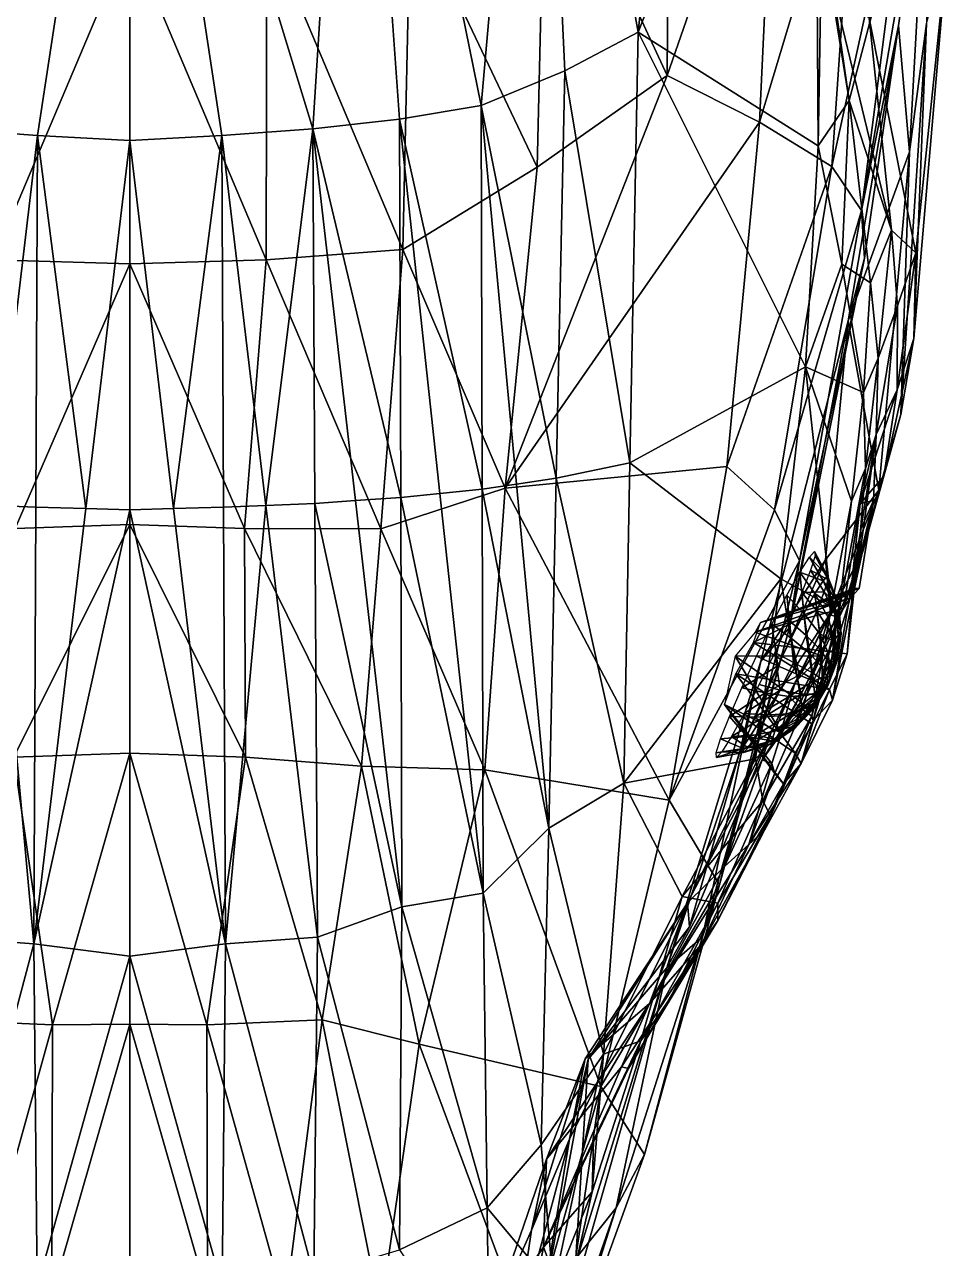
# Model space of a CAD drawing. Extents: x -0.43 to 0.43, y -0.77 to 1.51.
# Drawn here: x -0.0186 to 0.1446, y -0.5869 to -0.3705 of the extents above; entities that cross this region are included whole.
import ezdxf

# ---------------------------------------------------------------- set-up
doc = ezdxf.new("R2010")
doc.units = 0
doc.layers.add('DOLPHIN$LWO', color=1, linetype='CONTINUOUS')

msp = doc.modelspace()

# ---------------------------------------------------------------- linework, layer by layer
at = {"layer": 'DOLPHIN$LWO'}
for points in [[(0.10103, -0.26595, 0.11818), (0.07194, -0.27346, 0.14476), (0.08986, -0.37182, 0.09487)], [(0.10103, -0.26595, 0.11818), (0.08986, -0.37182, 0.09487), (0.12104, -0.29244, 0.07353)], [(0, -0.28296, 0.16564), (-0.0396, -0.27408, 0.16086), (-0.03239, -0.3889, 0.12768)], [(0.0396, -0.27408, 0.16086), (0, -0.28296, 0.16564), (0.03239, -0.3889, 0.12768)], [(0.0396, -0.27408, 0.16086), (0.03239, -0.3889, 0.12768), (0.04771, -0.3872, 0.12291)], [(0.07194, -0.27346, 0.14476), (0.0396, -0.27408, 0.16086), (0.06211, -0.38476, 0.11621)], [(0.04771, -0.3872, 0.12291), (0.06211, -0.38476, 0.11621), (0.0396, -0.27408, 0.16086)], [(0.06211, -0.38476, 0.11621), (0.07692, -0.37868, 0.10654), (0.07194, -0.27346, 0.14476)], [(0.07692, -0.37868, 0.10654), (0.08986, -0.37182, 0.09487), (0.07194, -0.27346, 0.14476)], [(-0.03239, -0.3889, 0.12768), (-0.0163, -0.39011, 0.13053), (0, -0.28296, 0.16564)], [(-0.0163, -0.39011, 0.13053), (0, -0.39099, 0.13249), (0, -0.28296, 0.16564)], [(0.0163, -0.39011, 0.13053), (0.03239, -0.3889, 0.12768), (0, -0.28296, 0.16564)], [(0, -0.39099, 0.13249), (0.0163, -0.39011, 0.13053), (0, -0.28296, 0.16564)], [(0.12172, -0.3919, 0.02226), (0.12104, -0.29244, 0.07353), (0.08986, -0.37182, 0.09487)], [(0.12172, -0.3919, 0.02226), (0.12236, -0.35375, 0.01357), (0.12104, -0.29244, 0.07353)], [(0.07352, -0.33306, -0.20051), (0.09543, -0.31982, -0.19207), (0.09498, -0.37948, -0.18626)], [(0.09543, -0.31982, -0.19207), (0.11433, -0.32381, -0.17706), (0.09498, -0.37948, -0.18626)], [(0.11433, -0.32381, -0.17706), (0.11134, -0.3877, -0.17062), (0.09498, -0.37948, -0.18626)], [(0.11134, -0.3877, -0.17062), (0.11433, -0.32381, -0.17706), (0.12859, -0.33037, -0.15742)], [(0.1433, -0.32266, -0.02166), (0.12236, -0.35375, 0.01357), (0.12717, -0.38387, -0.00225)], [(0.12717, -0.38387, -0.00225), (0.12426, -0.36386, -0.02572), (0.1433, -0.32266, -0.02166)], [(0.12859, -0.33037, -0.15742), (0.13921, -0.32676, -0.12802), (0.12412, -0.39558, -0.15042)], [(0.13921, -0.32676, -0.12802), (0.12936, -0.40333, -0.12944), (0.12412, -0.39558, -0.15042)], [(0.14107, -0.33464, -0.10556), (0.12936, -0.40333, -0.12944), (0.13921, -0.32676, -0.12802)], [(0.11134, -0.3877, -0.17062), (0.12859, -0.33037, -0.15742), (0.12412, -0.39558, -0.15042)], [(0.07205, -0.39566, -0.19172), (0.04962, -0.34851, -0.2036), (0.07352, -0.33306, -0.20051)], [(0.07205, -0.39566, -0.19172), (0.07352, -0.33306, -0.20051), (0.09498, -0.37948, -0.18626)], [(0.12936, -0.40333, -0.12944), (0.14107, -0.33464, -0.10556), (0.13588, -0.37063, -0.10456)], [(0.13785, -0.39299, -0.08639), (0.13588, -0.37063, -0.10456), (0.14107, -0.33464, -0.10556)], [(0.14083, -0.37029, -0.07151), (0.13785, -0.39299, -0.08639), (0.14107, -0.33464, -0.10556)], [(0.02425, -0.35319, -0.20749), (0.04962, -0.34851, -0.2036), (0.04825, -0.41026, -0.19332)], [(0.04962, -0.34851, -0.2036), (0.07205, -0.39566, -0.19172), (0.04825, -0.41026, -0.19332)], [(0, -0.35501, -0.21181), (-0.02412, -0.41206, -0.19748), (-0.02425, -0.35319, -0.20749)], [(0.02412, -0.41206, -0.19748), (0, -0.35501, -0.21181), (0.02425, -0.35319, -0.20749)], [(0.02412, -0.41206, -0.19748), (0.02425, -0.35319, -0.20749), (0.04825, -0.41026, -0.19332)], [(0.12172, -0.3919, 0.02226), (0.12717, -0.38387, -0.00225), (0.12236, -0.35375, 0.01357)], [(-0.02412, -0.41206, -0.19748), (0, -0.35501, -0.21181), (0, -0.4128, -0.20141)], [(0, -0.35501, -0.21181), (0.02412, -0.41206, -0.19748), (0, -0.4128, -0.20141)], [(0.14455, -0.35669, -0.05871), (0.13069, -0.36933, -0.04282), (0.13898, -0.41084, -0.04873)], [(0.14455, -0.35669, -0.05871), (0.13898, -0.41084, -0.04873), (0.13858, -0.42595, -0.05646)], [(0.14083, -0.37029, -0.07151), (0.14455, -0.35669, -0.05871), (0.13858, -0.42595, -0.05646)], [(0.13069, -0.36933, -0.04282), (0.12426, -0.36386, -0.02572), (0.13467, -0.4068, -0.03041)], [(0.13467, -0.4068, -0.03041), (0.12426, -0.36386, -0.02572), (0.12717, -0.38387, -0.00225)], [(0.13467, -0.4068, -0.03041), (0.13898, -0.41084, -0.04873), (0.13069, -0.36933, -0.04282)], [(0.07692, -0.37868, 0.10654), (0.08842, -0.44797, 0.07138), (0.08986, -0.37182, 0.09487)], [(0.08842, -0.44797, 0.07138), (0.11944, -0.43097, 0.03104), (0.08986, -0.37182, 0.09487)], [(0.11944, -0.43097, 0.03104), (0.12172, -0.3919, 0.02226), (0.08986, -0.37182, 0.09487)], [(0.13588, -0.37063, -0.10456), (0.12698, -0.42283, -0.0934), (0.12991, -0.41176, -0.11014)], [(0.12698, -0.42283, -0.0934), (0.13588, -0.37063, -0.10456), (0.13785, -0.39299, -0.08639)], [(0.13588, -0.37063, -0.10456), (0.12991, -0.41176, -0.11014), (0.12936, -0.40333, -0.12944)], [(0.13633, -0.43942, -0.06491), (0.14083, -0.37029, -0.07151), (0.13858, -0.42595, -0.05646)], [(0.13785, -0.39299, -0.08639), (0.14083, -0.37029, -0.07151), (0.13633, -0.43942, -0.06491)], [(0.07539, -0.45067, 0.08436), (0.07692, -0.37868, 0.10654), (0.06211, -0.38476, 0.11621)], [(0.07539, -0.45067, 0.08436), (0.08842, -0.44797, 0.07138), (0.07692, -0.37868, 0.10654)], [(0.11134, -0.3877, -0.17062), (0.06635, -0.45244, -0.17157), (0.09498, -0.37948, -0.18626)], [(0.06635, -0.45244, -0.17157), (0.07205, -0.39566, -0.19172), (0.09498, -0.37948, -0.18626)], [(0.06228, -0.45261, 0.09365), (0.06211, -0.38476, 0.11621), (0.04771, -0.3872, 0.12291)], [(0.06228, -0.45261, 0.09365), (0.06839, -0.45175, 0.08952), (0.06211, -0.38476, 0.11621)], [(0.06211, -0.38476, 0.11621), (0.06839, -0.45175, 0.08952), (0.07539, -0.45067, 0.08436)], [(0.12717, -0.38387, -0.00225), (0.12172, -0.3919, 0.02226), (0.12586, -0.41285, 0.00598)], [(0.12717, -0.38387, -0.00225), (0.12586, -0.41285, 0.00598), (0.13093, -0.41611, -0.01836)], [(0.12717, -0.38387, -0.00225), (0.13093, -0.41611, -0.01836), (0.13467, -0.4068, -0.03041)], [(0.04791, -0.45409, 0.10076), (0.04771, -0.3872, 0.12291), (0.03239, -0.3889, 0.12768)], [(0.04771, -0.3872, 0.12291), (0.05484, -0.45337, 0.09728), (0.06228, -0.45261, 0.09365)], [(0.04791, -0.45409, 0.10076), (0.05484, -0.45337, 0.09728), (0.04771, -0.3872, 0.12291)], [(-0.02408, -0.45551, 0.10756), (-0.0163, -0.39011, 0.13053), (-0.03239, -0.3889, 0.12768)], [(0.0163, -0.39011, 0.13053), (0.02408, -0.45551, 0.10756), (0.03239, -0.3889, 0.12768)], [(0.02408, -0.45551, 0.10756), (0.03275, -0.45517, 0.10593), (0.03239, -0.3889, 0.12768)], [(0.03275, -0.45517, 0.10593), (0.03991, -0.45463, 0.10336), (0.03239, -0.3889, 0.12768)], [(0.03239, -0.3889, 0.12768), (0.03991, -0.45463, 0.10336), (0.04791, -0.45409, 0.10076)], [(0.06635, -0.45244, -0.17157), (0.11134, -0.3877, -0.17062), (0.10557, -0.44861, -0.15656)], [(0.10557, -0.44861, -0.15656), (0.11134, -0.3877, -0.17062), (0.12412, -0.39558, -0.15042)], [(-0.02408, -0.45551, 0.10756), (-0.01659, -0.45579, 0.1089), (-0.0163, -0.39011, 0.13053)], [(-0.01659, -0.45579, 0.1089), (-0.00775, -0.45603, 0.11005), (-0.0163, -0.39011, 0.13053)], [(-0.00775, -0.45603, 0.11005), (0, -0.39099, 0.13249), (-0.0163, -0.39011, 0.13053)], [(0, -0.45628, 0.11127), (0, -0.39099, 0.13249), (-0.00775, -0.45603, 0.11005)], [(0, -0.39099, 0.13249), (0.00775, -0.45603, 0.11005), (0.0163, -0.39011, 0.13053)], [(0, -0.39099, 0.13249), (0, -0.45628, 0.11127), (0.00775, -0.45603, 0.11005)], [(0.00775, -0.45603, 0.11005), (0.01659, -0.45579, 0.1089), (0.0163, -0.39011, 0.13053)], [(0.01659, -0.45579, 0.1089), (0.02408, -0.45551, 0.10756), (0.0163, -0.39011, 0.13053)], [(0.12586, -0.41285, 0.00598), (0.12172, -0.3919, 0.02226), (0.11944, -0.43097, 0.03104)], [(0.12698, -0.42283, -0.0934), (0.13785, -0.39299, -0.08639), (0.13242, -0.4528, -0.07259)], [(0.13785, -0.39299, -0.08639), (0.13633, -0.43942, -0.06491), (0.13242, -0.4528, -0.07259)], [(0.07205, -0.39566, -0.19172), (0.06635, -0.45244, -0.17157), (0.04825, -0.41026, -0.19332)], [(0.114, -0.45624, -0.14213), (0.10557, -0.44861, -0.15656), (0.12412, -0.39558, -0.15042)], [(0.12936, -0.40333, -0.12944), (0.114, -0.45624, -0.14213), (0.12412, -0.39558, -0.15042)], [(0.12936, -0.40333, -0.12944), (0.11838, -0.46529, -0.12387), (0.114, -0.45624, -0.14213)], [(0.11838, -0.46529, -0.12387), (0.12936, -0.40333, -0.12944), (0.12991, -0.41176, -0.11014)], [(0.13227, -0.42948, -0.02277), (0.13467, -0.4068, -0.03041), (0.13093, -0.41611, -0.01836)], [(0.13227, -0.42948, -0.02277), (0.13574, -0.42018, -0.03494), (0.13467, -0.4068, -0.03041)], [(0.13467, -0.4068, -0.03041), (0.13574, -0.42018, -0.03494), (0.13898, -0.41084, -0.04873)], [(0.04441, -0.45964, -0.18153), (0.02412, -0.41206, -0.19748), (0.04825, -0.41026, -0.19332)], [(0.06635, -0.45244, -0.17157), (0.04441, -0.45964, -0.18153), (0.04825, -0.41026, -0.19332)], [(0.13567, -0.43507, -0.04242), (0.13858, -0.42595, -0.05646), (0.13898, -0.41084, -0.04873)], [(0.13574, -0.42018, -0.03494), (0.13567, -0.43507, -0.04242), (0.13898, -0.41084, -0.04873)], [(-0.02027, -0.45956, -0.1865), (-0.02412, -0.41206, -0.19748), (0, -0.4128, -0.20141)], [(0, -0.45886, -0.18981), (-0.02027, -0.45956, -0.1865), (0, -0.4128, -0.20141)], [(0.02412, -0.41206, -0.19748), (0.02027, -0.45956, -0.1865), (0, -0.4128, -0.20141)], [(0.02027, -0.45956, -0.1865), (0, -0.45886, -0.18981), (0, -0.4128, -0.20141)], [(0.02412, -0.41206, -0.19748), (0.04441, -0.45964, -0.18153), (0.02027, -0.45956, -0.1865)], [(0.1166, -0.47708, -0.11363), (0.12991, -0.41176, -0.11014), (0.12698, -0.42283, -0.0934)], [(0.1166, -0.47708, -0.11363), (0.11838, -0.46529, -0.12387), (0.12991, -0.41176, -0.11014)], [(0.12586, -0.41285, 0.00598), (0.11944, -0.43097, 0.03104), (0.12968, -0.43551, -0.01081)], [(0.12968, -0.43551, -0.01081), (0.13093, -0.41611, -0.01836), (0.12586, -0.41285, 0.00598)], [(0.12968, -0.43551, -0.01081), (0.13227, -0.42948, -0.02277), (0.13093, -0.41611, -0.01836)], [(0.13574, -0.42018, -0.03494), (0.13227, -0.42948, -0.02277), (0.13197, -0.44295, -0.02728)], [(0.13567, -0.43507, -0.04242), (0.13574, -0.42018, -0.03494), (0.13197, -0.44295, -0.02728)], [(0.11153, -0.48302, -0.09545), (0.12698, -0.42283, -0.0934), (0.123, -0.4651, -0.08202)], [(0.1166, -0.47708, -0.11363), (0.12698, -0.42283, -0.0934), (0.11153, -0.48302, -0.09545)], [(0.12698, -0.42283, -0.0934), (0.13242, -0.4528, -0.07259), (0.123, -0.4651, -0.08202)], [(0.13567, -0.43507, -0.04242), (0.13327, -0.4503, -0.05193), (0.13858, -0.42595, -0.05646)], [(0.13633, -0.43942, -0.06491), (0.13858, -0.42595, -0.05646), (0.13327, -0.4503, -0.05193)], [(0.12968, -0.43551, -0.01081), (0.13005, -0.44896, -0.01521), (0.13227, -0.42948, -0.02277)], [(0.13227, -0.42948, -0.02277), (0.13005, -0.44896, -0.01521), (0.13197, -0.44295, -0.02728)], [(0.11508, -0.46849, 0.03592), (0.11944, -0.43097, 0.03104), (0.08842, -0.44797, 0.07138)], [(0.12404, -0.47342, 0.00497), (0.11944, -0.43097, 0.03104), (0.11508, -0.46849, 0.03592)], [(0.12404, -0.47342, 0.00497), (0.12757, -0.45474, -0.00312), (0.11944, -0.43097, 0.03104)], [(0.12757, -0.45474, -0.00312), (0.12968, -0.43551, -0.01081), (0.11944, -0.43097, 0.03104)], [(0.13005, -0.44896, -0.01521), (0.12968, -0.43551, -0.01081), (0.12757, -0.45474, -0.00312)], [(0.12913, -0.45514, -0.03818), (0.13567, -0.43507, -0.04242), (0.13197, -0.44295, -0.02728)], [(0.13327, -0.4503, -0.05193), (0.13567, -0.43507, -0.04242), (0.12913, -0.45514, -0.03818)], [(0.12958, -0.46365, -0.05967), (0.13242, -0.4528, -0.07259), (0.13633, -0.43942, -0.06491)], [(0.12958, -0.46365, -0.05967), (0.13633, -0.43942, -0.06491), (0.13327, -0.4503, -0.05193)], [(0.12851, -0.46808, -0.01285), (0.12921, -0.45966, -0.02294), (0.13197, -0.44295, -0.02728)], [(0.13005, -0.44896, -0.01521), (0.12851, -0.46808, -0.01285), (0.13197, -0.44295, -0.02728)], [(0.13148, -0.45462, -0.03045), (0.12913, -0.45514, -0.03818), (0.13197, -0.44295, -0.02728)], [(0.12921, -0.45966, -0.02294), (0.13148, -0.45462, -0.03045), (0.13197, -0.44295, -0.02728)], [(0.06635, -0.45244, -0.17157), (0.10557, -0.44861, -0.15656), (0.09535, -0.50757, -0.14467)], [(0.08735, -0.50459, 0.05392), (0.08842, -0.44797, 0.07138), (0.07539, -0.45067, 0.08436)], [(0.11508, -0.46849, 0.03592), (0.08842, -0.44797, 0.07138), (0.08735, -0.50459, 0.05392)], [(0.114, -0.45624, -0.14213), (0.09535, -0.50757, -0.14467), (0.10557, -0.44861, -0.15656)], [(0.12535, -0.47435, -0.00424), (0.13005, -0.44896, -0.01521), (0.12757, -0.45474, -0.00312)], [(0.13005, -0.44896, -0.01521), (0.12535, -0.47435, -0.00424), (0.12851, -0.46808, -0.01285)], [(0.07408, -0.51253, 0.06531), (0.06839, -0.45175, 0.08952), (0.06228, -0.45261, 0.09365)], [(0.07539, -0.45067, 0.08436), (0.06839, -0.45175, 0.08952), (0.07408, -0.51253, 0.06531)], [(0.07539, -0.45067, 0.08436), (0.07408, -0.51253, 0.06531), (0.08735, -0.50459, 0.05392)], [(0.13327, -0.4503, -0.05193), (0.12913, -0.45514, -0.03818), (0.12618, -0.47363, -0.04658)], [(0.12958, -0.46365, -0.05967), (0.13327, -0.4503, -0.05193), (0.12618, -0.47363, -0.04658)], [(0.04791, -0.45409, 0.10076), (0.03991, -0.45463, 0.10336), (0.04813, -0.52645, 0.07679)], [(0.06275, -0.50225, -0.16306), (0.04441, -0.45964, -0.18153), (0.06635, -0.45244, -0.17157)], [(0.06245, -0.52402, 0.06991), (0.05484, -0.45337, 0.09728), (0.04791, -0.45409, 0.10076)], [(0.04791, -0.45409, 0.10076), (0.04813, -0.52645, 0.07679), (0.06245, -0.52402, 0.06991)], [(0.06228, -0.45261, 0.09365), (0.05484, -0.45337, 0.09728), (0.06245, -0.52402, 0.06991)], [(0.06228, -0.45261, 0.09365), (0.06245, -0.52402, 0.06991), (0.07408, -0.51253, 0.06531)], [(0.06275, -0.50225, -0.16306), (0.06635, -0.45244, -0.17157), (0.09535, -0.50757, -0.14467)], [(0.12387, -0.47456, -0.06505), (0.123, -0.4651, -0.08202), (0.13242, -0.4528, -0.07259)], [(0.12958, -0.46365, -0.05967), (0.12387, -0.47456, -0.06505), (0.13242, -0.4528, -0.07259)], [(-0.02408, -0.45551, 0.10756), (-0.03317, -0.53182, 0.08077), (-0.01693, -0.53302, 0.08348)], [(-0.01659, -0.45579, 0.1089), (-0.02408, -0.45551, 0.10756), (-0.01693, -0.53302, 0.08348)], [(-0.00775, -0.45603, 0.11005), (-0.01659, -0.45579, 0.1089), (-0.01693, -0.53302, 0.08348)], [(-0.00775, -0.45603, 0.11005), (-0.01693, -0.53302, 0.08348), (0, -0.45628, 0.11127)], [(0, -0.53518, 0.08563), (0, -0.45628, 0.11127), (-0.01693, -0.53302, 0.08348)], [(0.01693, -0.53302, 0.08348), (0.00775, -0.45603, 0.11005), (0, -0.45628, 0.11127)], [(0, -0.45628, 0.11127), (0, -0.53518, 0.08563), (0.01693, -0.53302, 0.08348)], [(0.01659, -0.45579, 0.1089), (0.00775, -0.45603, 0.11005), (0.01693, -0.53302, 0.08348)], [(0.02408, -0.45551, 0.10756), (0.01659, -0.45579, 0.1089), (0.01693, -0.53302, 0.08348)], [(0.03317, -0.53182, 0.08077), (0.02408, -0.45551, 0.10756), (0.01693, -0.53302, 0.08348)], [(0.03275, -0.45517, 0.10593), (0.02408, -0.45551, 0.10756), (0.03317, -0.53182, 0.08077)], [(0.04813, -0.52645, 0.07679), (0.03991, -0.45463, 0.10336), (0.03275, -0.45517, 0.10593)], [(0.03275, -0.45517, 0.10593), (0.03317, -0.53182, 0.08077), (0.04813, -0.52645, 0.07679)], [(0.114, -0.45624, -0.14213), (0.11838, -0.46529, -0.12387), (0.09535, -0.50757, -0.14467)], [(0.12404, -0.47342, 0.00497), (0.12535, -0.47435, -0.00424), (0.12757, -0.45474, -0.00312)], [(0.12913, -0.45514, -0.03818), (0.12736, -0.47186, -0.04151), (0.12618, -0.47363, -0.04658)], [(0.12736, -0.47186, -0.04151), (0.13148, -0.45462, -0.03045), (0.12895, -0.47018, -0.03669)], [(0.12736, -0.47186, -0.04151), (0.12913, -0.45514, -0.03818), (0.13148, -0.45462, -0.03045)], [(0.12774, -0.47084, -0.02743), (0.13148, -0.45462, -0.03045), (0.12921, -0.45966, -0.02294)], [(0.12811, -0.47015, -0.03214), (0.13148, -0.45462, -0.03045), (0.12774, -0.47084, -0.02743)], [(0.13148, -0.45462, -0.03045), (0.12811, -0.47015, -0.03214), (0.12895, -0.47018, -0.03669)], [(-0.02049, -0.50001, -0.18105), (0, -0.45886, -0.18981), (0, -0.49926, -0.18507)], [(-0.02027, -0.45956, -0.1865), (0, -0.45886, -0.18981), (-0.02049, -0.50001, -0.18105)], [(0, -0.45886, -0.18981), (0.02049, -0.50001, -0.18105), (0, -0.49926, -0.18507)], [(0, -0.45886, -0.18981), (0.02027, -0.45956, -0.1865), (0.02049, -0.50001, -0.18105)], [(0.02027, -0.45956, -0.1865), (0.04441, -0.45964, -0.18153), (0.04098, -0.50159, -0.17594)], [(0.02049, -0.50001, -0.18105), (0.02027, -0.45956, -0.1865), (0.04098, -0.50159, -0.17594)], [(0.04441, -0.45964, -0.18153), (0.06275, -0.50225, -0.16306), (0.04098, -0.50159, -0.17594)], [(0.12921, -0.45966, -0.02294), (0.12422, -0.48989, -0.0099), (0.12681, -0.48175, -0.01953)], [(0.12921, -0.45966, -0.02294), (0.12851, -0.46808, -0.01285), (0.12422, -0.48989, -0.0099)], [(0.12774, -0.47084, -0.02743), (0.12921, -0.45966, -0.02294), (0.12681, -0.48175, -0.01953)], [(0.10785, -0.49906, -0.08076), (0.11153, -0.48302, -0.09545), (0.123, -0.4651, -0.08202)], [(0.12387, -0.47456, -0.06505), (0.10785, -0.49906, -0.08076), (0.123, -0.4651, -0.08202)], [(0.11765, -0.48673, -0.05433), (0.12958, -0.46365, -0.05967), (0.12618, -0.47363, -0.04658)], [(0.11765, -0.48673, -0.05433), (0.12387, -0.47456, -0.06505), (0.12958, -0.46365, -0.05967)], [(0.12013, -0.46461, -0.03951), (0.12257, -0.46879, -0.0387), (0.11844, -0.46729, -0.04496)], [(0.12105, -0.46363, -0.03335), (0.12337, -0.46794, -0.03341), (0.12013, -0.46461, -0.03951)], [(0.12337, -0.46794, -0.03341), (0.12257, -0.46879, -0.0387), (0.12013, -0.46461, -0.03951)], [(0.12344, -0.46862, -0.02803), (0.12114, -0.46442, -0.02707), (0.12036, -0.46692, -0.0213)], [(0.12337, -0.46794, -0.03341), (0.12105, -0.46363, -0.03335), (0.12114, -0.46442, -0.02707)], [(0.12114, -0.46442, -0.02707), (0.12344, -0.46862, -0.02803), (0.12337, -0.46794, -0.03341)], [(0.11838, -0.46529, -0.12387), (0.10427, -0.52255, -0.12494), (0.09535, -0.50757, -0.14467)], [(0.1166, -0.47708, -0.11363), (0.10427, -0.52255, -0.12494), (0.11838, -0.46529, -0.12387)], [(0.11917, -0.47459, -0.04698), (0.11617, -0.47138, -0.04916), (0.11844, -0.46729, -0.04496)], [(0.12257, -0.46879, -0.0387), (0.12112, -0.47108, -0.04338), (0.11844, -0.46729, -0.04496)], [(0.11844, -0.46729, -0.04496), (0.12112, -0.47108, -0.04338), (0.11917, -0.47459, -0.04698)], [(0.12277, -0.47076, -0.02307), (0.12036, -0.46692, -0.0213), (0.11881, -0.47087, -0.01659)], [(0.12036, -0.46692, -0.0213), (0.12277, -0.47076, -0.02307), (0.12344, -0.46862, -0.02803)], [(0.08735, -0.50459, 0.05392), (0.11061, -0.50029, 0.03265), (0.11508, -0.46849, 0.03592)], [(0.11508, -0.46849, 0.03592), (0.11061, -0.50029, 0.03265), (0.11893, -0.49159, 0.01326)], [(0.12404, -0.47342, 0.00497), (0.11508, -0.46849, 0.03592), (0.11893, -0.49159, 0.01326)], [(0.12422, -0.48989, -0.0099), (0.12851, -0.46808, -0.01285), (0.1208, -0.4935, -0.00482)], [(0.12851, -0.46808, -0.01285), (0.12535, -0.47435, -0.00424), (0.1208, -0.4935, -0.00482)], [(0.12257, -0.46879, -0.0387), (0.12468, -0.47358, -0.03762), (0.12112, -0.47108, -0.04338)], [(0.12337, -0.46794, -0.03341), (0.12531, -0.47291, -0.03344), (0.12257, -0.46879, -0.0387)], [(0.12531, -0.47291, -0.03344), (0.12468, -0.47358, -0.03762), (0.12257, -0.46879, -0.0387)], [(0.12537, -0.47345, -0.02918), (0.12344, -0.46862, -0.02803), (0.12277, -0.47076, -0.02307)], [(0.12531, -0.47291, -0.03344), (0.12337, -0.46794, -0.03341), (0.12344, -0.46862, -0.02803)], [(0.12344, -0.46862, -0.02803), (0.12537, -0.47345, -0.02918), (0.12531, -0.47291, -0.03344)], [(0.11027, -0.4797, -0.02645), (0.12774, -0.47084, -0.02743), (0.12681, -0.48175, -0.01953)], [(0.11149, -0.47618, -0.0296), (0.12774, -0.47084, -0.02743), (0.11027, -0.4797, -0.02645)], [(0.11149, -0.47618, -0.0296), (0.12811, -0.47015, -0.03214), (0.12774, -0.47084, -0.02743)], [(0.12811, -0.47015, -0.03214), (0.11149, -0.47618, -0.0296), (0.12895, -0.47018, -0.03669)], [(0.11149, -0.47618, -0.0296), (0.12736, -0.47186, -0.04151), (0.12895, -0.47018, -0.03669)], [(0.11691, -0.47898, -0.04916), (0.11353, -0.4765, -0.0517), (0.11617, -0.47138, -0.04916)], [(0.11617, -0.47138, -0.04916), (0.11917, -0.47459, -0.04698), (0.11691, -0.47898, -0.04916)], [(0.11663, -0.4759, -0.01341), (0.11957, -0.47847, -0.01631), (0.11881, -0.47087, -0.01659)], [(0.11881, -0.47087, -0.01659), (0.12144, -0.47415, -0.01904), (0.12277, -0.47076, -0.02307)], [(0.11957, -0.47847, -0.01631), (0.12144, -0.47415, -0.01904), (0.11881, -0.47087, -0.01659)], [(0.122, -0.47818, -0.04417), (0.11917, -0.47459, -0.04698), (0.12112, -0.47108, -0.04338)], [(0.12468, -0.47358, -0.03762), (0.12354, -0.4754, -0.04132), (0.12112, -0.47108, -0.04338)], [(0.12112, -0.47108, -0.04338), (0.12354, -0.4754, -0.04132), (0.122, -0.47818, -0.04417)], [(0.12144, -0.47415, -0.01904), (0.12484, -0.47515, -0.02526), (0.12277, -0.47076, -0.02307)], [(0.12277, -0.47076, -0.02307), (0.12484, -0.47515, -0.02526), (0.12537, -0.47345, -0.02918)], [(0.12736, -0.47186, -0.04151), (0.11055, -0.47789, -0.03631), (0.12618, -0.47363, -0.04658)], [(0.11055, -0.47789, -0.03631), (0.12736, -0.47186, -0.04151), (0.11149, -0.47618, -0.0296)], [(0.11055, -0.47789, -0.03631), (0.12226, -0.48207, -0.04735), (0.12618, -0.47363, -0.04658)], [(0.12226, -0.48207, -0.04735), (0.11765, -0.48673, -0.05433), (0.12618, -0.47363, -0.04658)], [(0.12056, -0.49274, 0.00424), (0.12404, -0.47342, 0.00497), (0.11893, -0.49159, 0.01326)], [(0.12056, -0.49274, 0.00424), (0.12535, -0.47435, -0.00424), (0.12404, -0.47342, 0.00497)], [(0.12447, -0.47951, -0.0388), (0.12354, -0.4754, -0.04132), (0.12468, -0.47358, -0.03762)], [(0.12468, -0.47358, -0.03762), (0.12526, -0.47825, -0.03624), (0.12447, -0.47951, -0.0388)], [(0.12531, -0.47291, -0.03344), (0.12569, -0.47779, -0.03334), (0.12468, -0.47358, -0.03762)], [(0.12569, -0.47779, -0.03334), (0.12526, -0.47825, -0.03624), (0.12468, -0.47358, -0.03762)], [(0.12573, -0.47816, -0.03039), (0.12537, -0.47345, -0.02918), (0.12484, -0.47515, -0.02526)], [(0.12569, -0.47779, -0.03334), (0.12531, -0.47291, -0.03344), (0.12537, -0.47345, -0.02918)], [(0.12537, -0.47345, -0.02918), (0.12573, -0.47816, -0.03039), (0.12569, -0.47779, -0.03334)], [(0.10785, -0.49906, -0.08076), (0.12387, -0.47456, -0.06505), (0.11342, -0.49538, -0.05565)], [(0.12387, -0.47456, -0.06505), (0.11765, -0.48673, -0.05433), (0.11342, -0.49538, -0.05565)], [(0.11403, -0.4815, -0.01208), (0.11734, -0.48328, -0.01516), (0.11663, -0.4759, -0.01341)], [(0.11734, -0.48328, -0.01516), (0.11957, -0.47847, -0.01631), (0.11663, -0.4759, -0.01341)], [(0.1202, -0.48165, -0.0459), (0.11691, -0.47898, -0.04916), (0.11917, -0.47459, -0.04698)], [(0.11917, -0.47459, -0.04698), (0.122, -0.47818, -0.04417), (0.1202, -0.48165, -0.0459)], [(0.11957, -0.47847, -0.01631), (0.12231, -0.48124, -0.01991), (0.12144, -0.47415, -0.01904)], [(0.12535, -0.47435, -0.00424), (0.12056, -0.49274, 0.00424), (0.1208, -0.4935, -0.00482)], [(0.12144, -0.47415, -0.01904), (0.12379, -0.47783, -0.02207), (0.12484, -0.47515, -0.02526)], [(0.12231, -0.48124, -0.01991), (0.12379, -0.47783, -0.02207), (0.12144, -0.47415, -0.01904)], [(0.12354, -0.4754, -0.04132), (0.12447, -0.47951, -0.0388), (0.122, -0.47818, -0.04417)], [(0.12379, -0.47783, -0.02207), (0.12464, -0.48119, -0.02547), (0.12484, -0.47515, -0.02526)], [(0.12464, -0.48119, -0.02547), (0.12537, -0.47933, -0.02768), (0.12484, -0.47515, -0.02526)], [(0.12484, -0.47515, -0.02526), (0.12537, -0.47933, -0.02768), (0.12573, -0.47816, -0.03039)], [(0.1166, -0.47708, -0.11363), (0.11153, -0.48302, -0.09545), (0.10125, -0.53173, -0.1117)], [(0.10427, -0.52255, -0.12494), (0.1166, -0.47708, -0.11363), (0.10125, -0.53173, -0.1117)], [(0.10701, -0.48215, -0.03501), (0.12226, -0.48207, -0.04735), (0.11055, -0.47789, -0.03631)], [(0.11454, -0.48382, -0.04971), (0.11077, -0.48214, -0.05234), (0.11353, -0.4765, -0.0517)], [(0.11353, -0.4765, -0.0517), (0.11691, -0.47898, -0.04916), (0.11454, -0.48382, -0.04971)], [(0.12216, -0.48384, -0.04196), (0.1202, -0.48165, -0.0459), (0.122, -0.47818, -0.04417)], [(0.122, -0.47818, -0.04417), (0.1234, -0.48143, -0.04077), (0.12216, -0.48384, -0.04196)], [(0.12447, -0.47951, -0.0388), (0.1234, -0.48143, -0.04077), (0.122, -0.47818, -0.04417)], [(0.12464, -0.48119, -0.02547), (0.12379, -0.47783, -0.02207), (0.12231, -0.48124, -0.01991)], [(0.12526, -0.47825, -0.03624), (0.12484, -0.48286, -0.03465), (0.12447, -0.47951, -0.0388)], [(0.12484, -0.48286, -0.03465), (0.12526, -0.47825, -0.03624), (0.12569, -0.47779, -0.03334)], [(0.12569, -0.47779, -0.03334), (0.12506, -0.48263, -0.03317), (0.12484, -0.48286, -0.03465)], [(0.12489, -0.48342, -0.03028), (0.12508, -0.48282, -0.03166), (0.12573, -0.47816, -0.03039)], [(0.12537, -0.47933, -0.02768), (0.12489, -0.48342, -0.03028), (0.12573, -0.47816, -0.03039)], [(0.12508, -0.48282, -0.03166), (0.12506, -0.48263, -0.03317), (0.12569, -0.47779, -0.03334)], [(0.12573, -0.47816, -0.03039), (0.12508, -0.48282, -0.03166), (0.12569, -0.47779, -0.03334)], [(0.12367, -0.48804, -0.01972), (0.10712, -0.48529, -0.02541), (0.11027, -0.4797, -0.02645)], [(0.12367, -0.48804, -0.01972), (0.11027, -0.4797, -0.02645), (0.12681, -0.48175, -0.01953)], [(0.11833, -0.48548, -0.04633), (0.11454, -0.48382, -0.04971), (0.11691, -0.47898, -0.04916)], [(0.11691, -0.47898, -0.04916), (0.1202, -0.48165, -0.0459), (0.11833, -0.48548, -0.04633)], [(0.11734, -0.48328, -0.01516), (0.12055, -0.48505, -0.019), (0.11957, -0.47847, -0.01631)], [(0.12055, -0.48505, -0.019), (0.12231, -0.48124, -0.01991), (0.11957, -0.47847, -0.01631)], [(0.12389, -0.48449, -0.03697), (0.1234, -0.48143, -0.04077), (0.12447, -0.47951, -0.0388)], [(0.12447, -0.47951, -0.0388), (0.12443, -0.48351, -0.03596), (0.12389, -0.48449, -0.03697)], [(0.12484, -0.48286, -0.03465), (0.12443, -0.48351, -0.03596), (0.12447, -0.47951, -0.0388)], [(0.12489, -0.48342, -0.03028), (0.12537, -0.47933, -0.02768), (0.12464, -0.48119, -0.02547)], [(0.10516, -0.49068, -0.0282), (0.1152, -0.49573, -0.04375), (0.10701, -0.48215, -0.03501)], [(0.12226, -0.48207, -0.04735), (0.10701, -0.48215, -0.03501), (0.1186, -0.49022, -0.04809)], [(0.10701, -0.48215, -0.03501), (0.1152, -0.49573, -0.04375), (0.1186, -0.49022, -0.04809)], [(0.11077, -0.48214, -0.05234), (0.11454, -0.48382, -0.04971), (0.10818, -0.48775, -0.051)], [(0.11128, -0.48714, -0.01271), (0.11498, -0.48812, -0.01571), (0.11403, -0.4815, -0.01208)], [(0.11498, -0.48812, -0.01571), (0.11734, -0.48328, -0.01516), (0.11403, -0.4815, -0.01208)], [(0.11519, -0.49509, -0.05314), (0.12226, -0.48207, -0.04735), (0.1186, -0.49022, -0.04809)], [(0.12226, -0.48207, -0.04735), (0.11519, -0.49509, -0.05314), (0.11765, -0.48673, -0.05433)], [(0.12086, -0.48648, -0.04226), (0.11833, -0.48548, -0.04633), (0.1202, -0.48165, -0.0459)], [(0.1202, -0.48165, -0.0459), (0.12216, -0.48384, -0.04196), (0.12086, -0.48648, -0.04226)], [(0.12055, -0.48505, -0.019), (0.1224, -0.48618, -0.02335), (0.12231, -0.48124, -0.01991)], [(0.1234, -0.48143, -0.04077), (0.12389, -0.48449, -0.03697), (0.12216, -0.48384, -0.04196)], [(0.12231, -0.48124, -0.01991), (0.12362, -0.48355, -0.02398), (0.12464, -0.48119, -0.02547)], [(0.1224, -0.48618, -0.02335), (0.12362, -0.48355, -0.02398), (0.12231, -0.48124, -0.01991)], [(0.12362, -0.48355, -0.02398), (0.124, -0.48557, -0.02838), (0.12464, -0.48119, -0.02547)], [(0.12422, -0.48989, -0.0099), (0.12367, -0.48804, -0.01972), (0.12681, -0.48175, -0.01953)], [(0.124, -0.48557, -0.02838), (0.12452, -0.48437, -0.02915), (0.12464, -0.48119, -0.02547)], [(0.12464, -0.48119, -0.02547), (0.12452, -0.48437, -0.02915), (0.12489, -0.48342, -0.03028)], [(0.11153, -0.48302, -0.09545), (0.09496, -0.53722, -0.09514), (0.10125, -0.53173, -0.1117)], [(0.10785, -0.49906, -0.08076), (0.09496, -0.53722, -0.09514), (0.11153, -0.48302, -0.09545)], [(0.11454, -0.48382, -0.04971), (0.11232, -0.48864, -0.04857), (0.10818, -0.48775, -0.051)], [(0.11454, -0.48382, -0.04971), (0.11833, -0.48548, -0.04633), (0.11232, -0.48864, -0.04857)], [(0.11498, -0.48812, -0.01571), (0.11868, -0.48888, -0.01943), (0.11734, -0.48328, -0.01516)], [(0.11868, -0.48888, -0.01943), (0.12055, -0.48505, -0.019), (0.11734, -0.48328, -0.01516)], [(0.12216, -0.48384, -0.04196), (0.12325, -0.48572, -0.03758), (0.12086, -0.48648, -0.04226)], [(0.12389, -0.48449, -0.03697), (0.12325, -0.48572, -0.03758), (0.12216, -0.48384, -0.04196)], [(0.124, -0.48557, -0.02838), (0.12362, -0.48355, -0.02398), (0.1224, -0.48618, -0.02335)], [(0.12325, -0.48572, -0.03758), (0.12389, -0.48449, -0.03697), (0.12344, -0.48722, -0.03293)], [(0.12484, -0.48286, -0.03465), (0.12506, -0.48263, -0.03317), (0.12344, -0.48722, -0.03293)], [(0.12506, -0.48263, -0.03317), (0.12508, -0.48282, -0.03166), (0.12344, -0.48722, -0.03293)], [(0.12508, -0.48282, -0.03166), (0.12489, -0.48342, -0.03028), (0.12344, -0.48722, -0.03293)], [(0.12443, -0.48351, -0.03596), (0.12484, -0.48286, -0.03465), (0.12344, -0.48722, -0.03293)], [(0.12489, -0.48342, -0.03028), (0.12452, -0.48437, -0.02915), (0.12344, -0.48722, -0.03293)], [(0.12389, -0.48449, -0.03697), (0.12443, -0.48351, -0.03596), (0.12344, -0.48722, -0.03293)], [(0.12452, -0.48437, -0.02915), (0.124, -0.48557, -0.02838), (0.12344, -0.48722, -0.03293)], [(0.10712, -0.48529, -0.02541), (0.1176, -0.49931, -0.02422), (0.10516, -0.49068, -0.0282)], [(0.1176, -0.49931, -0.02422), (0.10712, -0.48529, -0.02541), (0.12071, -0.49418, -0.02089)], [(0.10712, -0.48529, -0.02541), (0.12367, -0.48804, -0.01972), (0.12071, -0.49418, -0.02089)], [(0.11833, -0.48548, -0.04633), (0.11657, -0.48929, -0.04542), (0.11232, -0.48864, -0.04857)], [(0.11765, -0.48673, -0.05433), (0.11519, -0.49509, -0.05314), (0.11342, -0.49538, -0.05565)], [(0.11833, -0.48548, -0.04633), (0.12086, -0.48648, -0.04226), (0.11657, -0.48929, -0.04542)], [(0.12086, -0.48648, -0.04226), (0.11965, -0.48912, -0.04164), (0.11657, -0.48929, -0.04542)], [(0.11868, -0.48888, -0.01943), (0.1211, -0.48883, -0.02365), (0.12055, -0.48505, -0.019)], [(0.12197, -0.48842, -0.03741), (0.11965, -0.48912, -0.04164), (0.12086, -0.48648, -0.04226)], [(0.1211, -0.48883, -0.02365), (0.1224, -0.48618, -0.02335), (0.12055, -0.48505, -0.019)], [(0.12325, -0.48572, -0.03758), (0.12259, -0.48707, -0.03773), (0.12086, -0.48648, -0.04226)], [(0.12086, -0.48648, -0.04226), (0.12259, -0.48707, -0.03773), (0.12197, -0.48842, -0.03741)], [(0.12337, -0.48692, -0.02806), (0.1224, -0.48618, -0.02335), (0.1211, -0.48883, -0.02365)], [(0.1224, -0.48618, -0.02335), (0.12337, -0.48692, -0.02806), (0.124, -0.48557, -0.02838)], [(0.12259, -0.48707, -0.03773), (0.12325, -0.48572, -0.03758), (0.12344, -0.48722, -0.03293)], [(0.124, -0.48557, -0.02838), (0.12337, -0.48692, -0.02806), (0.12344, -0.48722, -0.03293)], [(0.106, -0.49278, -0.04783), (0.10818, -0.48775, -0.051), (0.11232, -0.48864, -0.04857)], [(0.11232, -0.48864, -0.04857), (0.11045, -0.49295, -0.04584), (0.106, -0.49278, -0.04783)], [(0.11498, -0.48812, -0.01571), (0.11128, -0.48714, -0.01271), (0.10863, -0.49226, -0.01526)], [(0.10863, -0.49226, -0.01526), (0.11271, -0.49251, -0.01789), (0.11498, -0.48812, -0.01571)], [(0.11232, -0.48864, -0.04857), (0.11657, -0.48929, -0.04542), (0.11045, -0.49295, -0.04584)], [(0.11868, -0.48888, -0.01943), (0.11498, -0.48812, -0.01571), (0.11271, -0.49251, -0.01789)], [(0.11271, -0.49251, -0.01789), (0.11688, -0.49235, -0.02116), (0.11868, -0.48888, -0.01943)], [(0.1211, -0.48883, -0.02365), (0.11868, -0.48888, -0.01943), (0.11688, -0.49235, -0.02116)], [(0.11688, -0.49235, -0.02116), (0.11986, -0.49124, -0.02485), (0.1211, -0.48883, -0.02365)], [(0.11862, -0.49148, -0.04015), (0.11965, -0.48912, -0.04164), (0.12197, -0.48842, -0.03741)], [(0.12197, -0.48842, -0.03741), (0.12144, -0.48963, -0.03665), (0.11862, -0.49148, -0.04015)], [(0.12367, -0.48804, -0.01972), (0.11867, -0.50111, -0.0133), (0.12071, -0.49418, -0.02089)], [(0.12367, -0.48804, -0.01972), (0.12422, -0.48989, -0.0099), (0.11867, -0.50111, -0.0133)], [(0.11986, -0.49124, -0.02485), (0.12208, -0.4895, -0.02883), (0.1211, -0.48883, -0.02365)], [(0.1209, -0.49137, -0.03263), (0.12089, -0.49118, -0.03413), (0.12344, -0.48722, -0.03293)], [(0.12089, -0.49118, -0.03413), (0.12107, -0.49058, -0.03552), (0.12344, -0.48722, -0.03293)], [(0.12113, -0.49113, -0.03115), (0.1209, -0.49137, -0.03263), (0.12344, -0.48722, -0.03293)], [(0.12107, -0.49058, -0.03552), (0.12144, -0.48963, -0.03665), (0.12344, -0.48722, -0.03293)], [(0.1211, -0.48883, -0.02365), (0.12271, -0.48827, -0.02822), (0.12337, -0.48692, -0.02806)], [(0.12208, -0.4895, -0.02883), (0.12271, -0.48827, -0.02822), (0.1211, -0.48883, -0.02365)], [(0.12153, -0.49049, -0.02984), (0.12113, -0.49113, -0.03115), (0.12344, -0.48722, -0.03293)], [(0.12144, -0.48963, -0.03665), (0.12197, -0.48842, -0.03741), (0.12344, -0.48722, -0.03293)], [(0.12208, -0.4895, -0.02883), (0.12153, -0.49049, -0.02984), (0.12344, -0.48722, -0.03293)], [(0.12197, -0.48842, -0.03741), (0.12259, -0.48707, -0.03773), (0.12344, -0.48722, -0.03293)], [(0.12271, -0.48827, -0.02822), (0.12208, -0.4895, -0.02883), (0.12344, -0.48722, -0.03293)], [(0.12337, -0.48692, -0.02806), (0.12271, -0.48827, -0.02822), (0.12344, -0.48722, -0.03293)], [(0.1152, -0.49573, -0.04375), (0.10516, -0.49068, -0.0282), (0.1135, -0.5011, -0.03775)], [(0.10516, -0.49068, -0.0282), (0.11403, -0.50286, -0.0325), (0.1135, -0.5011, -0.03775)], [(0.11403, -0.50286, -0.0325), (0.10516, -0.49068, -0.0282), (0.11555, -0.50469, -0.02765)], [(0.10516, -0.49068, -0.0282), (0.1176, -0.49931, -0.02422), (0.11555, -0.50469, -0.02765)], [(0.11657, -0.48929, -0.04542), (0.11509, -0.4927, -0.04327), (0.11045, -0.49295, -0.04584)], [(0.11862, -0.49148, -0.04015), (0.11509, -0.4927, -0.04327), (0.11657, -0.48929, -0.04542)], [(0.1152, -0.49573, -0.04375), (0.11519, -0.49509, -0.05314), (0.1186, -0.49022, -0.04809)], [(0.11657, -0.48929, -0.04542), (0.11965, -0.48912, -0.04164), (0.11862, -0.49148, -0.04015)], [(0.11879, -0.49316, -0.02682), (0.11986, -0.49124, -0.02485), (0.11688, -0.49235, -0.02116)], [(0.12107, -0.49058, -0.03552), (0.12089, -0.49118, -0.03413), (0.11753, -0.49451, -0.03523)], [(0.11789, -0.49334, -0.03794), (0.12107, -0.49058, -0.03552), (0.11753, -0.49451, -0.03523)], [(0.11753, -0.49451, -0.03523), (0.12089, -0.49118, -0.03413), (0.1209, -0.49137, -0.03263)], [(0.12113, -0.49113, -0.03115), (0.118, -0.49442, -0.02938), (0.11757, -0.49488, -0.03228)], [(0.11757, -0.49488, -0.03228), (0.1209, -0.49137, -0.03263), (0.12113, -0.49113, -0.03115)], [(0.12107, -0.49058, -0.03552), (0.11789, -0.49334, -0.03794), (0.11862, -0.49148, -0.04015)], [(0.118, -0.49442, -0.02938), (0.12113, -0.49113, -0.03115), (0.11879, -0.49316, -0.02682)], [(0.11862, -0.49148, -0.04015), (0.12144, -0.48963, -0.03665), (0.12107, -0.49058, -0.03552)], [(0.11867, -0.50111, -0.0133), (0.12422, -0.48989, -0.0099), (0.1208, -0.4935, -0.00482)], [(0.12208, -0.4895, -0.02883), (0.11986, -0.49124, -0.02485), (0.11879, -0.49316, -0.02682)], [(0.11879, -0.49316, -0.02682), (0.12153, -0.49049, -0.02984), (0.12208, -0.4895, -0.02883)], [(0.12113, -0.49113, -0.03115), (0.12153, -0.49049, -0.02984), (0.11879, -0.49316, -0.02682)], [(0.10911, -0.49635, -0.04181), (0.10444, -0.49673, -0.04313), (0.106, -0.49278, -0.04783)], [(0.106, -0.49278, -0.04783), (0.11045, -0.49295, -0.04584), (0.10911, -0.49635, -0.04181)], [(0.11271, -0.49251, -0.01789), (0.10863, -0.49226, -0.01526), (0.10635, -0.49636, -0.01946)], [(0.10635, -0.49636, -0.01946), (0.11075, -0.49603, -0.0215), (0.11271, -0.49251, -0.01789)], [(0.11404, -0.49539, -0.04008), (0.10911, -0.49635, -0.04181), (0.11045, -0.49295, -0.04584)], [(0.11045, -0.49295, -0.04584), (0.11509, -0.4927, -0.04327), (0.11404, -0.49539, -0.04008)], [(0.11191, -0.50771, 0.01236), (0.11893, -0.49159, 0.01326), (0.11061, -0.50029, 0.03265)], [(0.11688, -0.49235, -0.02116), (0.11271, -0.49251, -0.01789), (0.11075, -0.49603, -0.0215)], [(0.11075, -0.49603, -0.0215), (0.11534, -0.49513, -0.02402), (0.11688, -0.49235, -0.02116)], [(0.11191, -0.50771, 0.01236), (0.12056, -0.49274, 0.00424), (0.11893, -0.49159, 0.01326)], [(0.11191, -0.50771, 0.01236), (0.11322, -0.51023, -0.00037), (0.12056, -0.49274, 0.00424)], [(0.12056, -0.49274, 0.00424), (0.11322, -0.51023, -0.00037), (0.1208, -0.4935, -0.00482)], [(0.11862, -0.49148, -0.04015), (0.11789, -0.49334, -0.03794), (0.11404, -0.49539, -0.04008)], [(0.11509, -0.4927, -0.04327), (0.11862, -0.49148, -0.04015), (0.11404, -0.49539, -0.04008)], [(0.11404, -0.49539, -0.04008), (0.11789, -0.49334, -0.03794), (0.11753, -0.49451, -0.03523)], [(0.1142, -0.49695, -0.02772), (0.118, -0.49442, -0.02938), (0.11879, -0.49316, -0.02682)], [(0.1142, -0.49695, -0.02772), (0.11879, -0.49316, -0.02682), (0.11534, -0.49513, -0.02402)], [(0.11534, -0.49513, -0.02402), (0.11879, -0.49316, -0.02682), (0.11688, -0.49235, -0.02116)], [(0.1209, -0.49137, -0.03263), (0.11757, -0.49488, -0.03228), (0.11753, -0.49451, -0.03523)], [(0.11179, -0.50046, -0.04857), (0.09859, -0.52575, -0.05501), (0.11342, -0.49538, -0.05565)], [(0.09859, -0.52575, -0.05501), (0.09894, -0.52997, -0.07873), (0.11342, -0.49538, -0.05565)], [(0.09894, -0.52997, -0.07873), (0.10785, -0.49906, -0.08076), (0.11342, -0.49538, -0.05565)], [(0.10911, -0.49635, -0.04181), (0.11404, -0.49539, -0.04008), (0.11351, -0.49708, -0.03616)], [(0.1142, -0.49695, -0.02772), (0.11534, -0.49513, -0.02402), (0.11075, -0.49603, -0.0215)], [(0.11519, -0.49509, -0.05314), (0.11179, -0.50046, -0.04857), (0.11342, -0.49538, -0.05565)], [(0.1152, -0.49573, -0.04375), (0.11179, -0.50046, -0.04857), (0.11519, -0.49509, -0.05314)], [(0.11218, -0.51292, -0.01145), (0.11867, -0.50111, -0.0133), (0.1208, -0.4935, -0.00482)], [(0.11322, -0.51023, -0.00037), (0.11218, -0.51292, -0.01145), (0.1208, -0.4935, -0.00482)], [(0.11351, -0.49708, -0.03616), (0.11753, -0.49451, -0.03523), (0.11357, -0.49762, -0.0319)], [(0.11753, -0.49451, -0.03523), (0.11351, -0.49708, -0.03616), (0.11404, -0.49539, -0.04008)], [(0.11753, -0.49451, -0.03523), (0.11757, -0.49488, -0.03228), (0.11357, -0.49762, -0.0319)], [(0.11357, -0.49762, -0.0319), (0.11757, -0.49488, -0.03228), (0.1142, -0.49695, -0.02772)], [(0.11757, -0.49488, -0.03228), (0.118, -0.49442, -0.02938), (0.1142, -0.49695, -0.02772)], [(0.11867, -0.50111, -0.0133), (0.1176, -0.49931, -0.02422), (0.12071, -0.49418, -0.02089)], [(0.10844, -0.49849, -0.03686), (0.10367, -0.49923, -0.03736), (0.10444, -0.49673, -0.04313)], [(0.10444, -0.49673, -0.04313), (0.10911, -0.49635, -0.04181), (0.10844, -0.49849, -0.03686)], [(0.10467, -0.49904, -0.02491), (0.10931, -0.49832, -0.02618), (0.10635, -0.49636, -0.01946)], [(0.10931, -0.49832, -0.02618), (0.11075, -0.49603, -0.0215), (0.10635, -0.49636, -0.01946)], [(0.11351, -0.49708, -0.03616), (0.10844, -0.49849, -0.03686), (0.10911, -0.49635, -0.04181)], [(0.10844, -0.49849, -0.03686), (0.11351, -0.49708, -0.03616), (0.10851, -0.49917, -0.03147)], [(0.11351, -0.49708, -0.03616), (0.11357, -0.49762, -0.0319), (0.10851, -0.49917, -0.03147)], [(0.10851, -0.49917, -0.03147), (0.11357, -0.49762, -0.0319), (0.10931, -0.49832, -0.02618)], [(0.10931, -0.49832, -0.02618), (0.1142, -0.49695, -0.02772), (0.11075, -0.49603, -0.0215)], [(0.11357, -0.49762, -0.0319), (0.1142, -0.49695, -0.02772), (0.10931, -0.49832, -0.02618)], [(0.11179, -0.50046, -0.04857), (0.1152, -0.49573, -0.04375), (0.1135, -0.5011, -0.03775)], [(-0.01366, -0.5473, -0.18377), (-0.02049, -0.50001, -0.18105), (0, -0.49926, -0.18507)], [(0, -0.54717, -0.18555), (-0.01366, -0.5473, -0.18377), (0, -0.49926, -0.18507)], [(0.01366, -0.5473, -0.18377), (0, -0.54717, -0.18555), (0, -0.49926, -0.18507)], [(0.02049, -0.50001, -0.18105), (0.01366, -0.5473, -0.18377), (0, -0.49926, -0.18507)], [(0.09496, -0.53722, -0.09514), (0.10785, -0.49906, -0.08076), (0.09894, -0.52997, -0.07873)], [(0.10367, -0.49923, -0.03736), (0.10844, -0.49849, -0.03686), (0.10374, -0.50003, -0.03108)], [(0.10844, -0.49849, -0.03686), (0.10851, -0.49917, -0.03147), (0.10374, -0.50003, -0.03108)], [(0.10374, -0.50003, -0.03108), (0.10851, -0.49917, -0.03147), (0.10467, -0.49904, -0.02491)], [(0.10851, -0.49917, -0.03147), (0.10931, -0.49832, -0.02618), (0.10467, -0.49904, -0.02491)], [(0.1176, -0.49931, -0.02422), (0.11867, -0.50111, -0.0133), (0.11555, -0.50469, -0.02765)], [(-0.02049, -0.50001, -0.18105), (-0.01366, -0.5473, -0.18377), (-0.03401, -0.54645, -0.17903)], [(0.01366, -0.5473, -0.18377), (0.02049, -0.50001, -0.18105), (0.03401, -0.54645, -0.17903)], [(0.03401, -0.54645, -0.17903), (0.02049, -0.50001, -0.18105), (0.04098, -0.50159, -0.17594)], [(0.05117, -0.55073, -0.16894), (0.03401, -0.54645, -0.17903), (0.04098, -0.50159, -0.17594)], [(0.06275, -0.50225, -0.16306), (0.05117, -0.55073, -0.16894), (0.04098, -0.50159, -0.17594)], [(0.11061, -0.50029, 0.03265), (0.08735, -0.50459, 0.05392), (0.09767, -0.52463, 0.02818)], [(0.11061, -0.50029, 0.03265), (0.09767, -0.52463, 0.02818), (0.11191, -0.50771, 0.01236)], [(0.10515, -0.51931, -0.03822), (0.09859, -0.52575, -0.05501), (0.11179, -0.50046, -0.04857)], [(0.10515, -0.51931, -0.03822), (0.11179, -0.50046, -0.04857), (0.1135, -0.5011, -0.03775)], [(0.10942, -0.51541, -0.02516), (0.10515, -0.51931, -0.03822), (0.1135, -0.5011, -0.03775)], [(0.11403, -0.50286, -0.0325), (0.10942, -0.51541, -0.02516), (0.1135, -0.5011, -0.03775)], [(0.11867, -0.50111, -0.0133), (0.10942, -0.51541, -0.02516), (0.11555, -0.50469, -0.02765)], [(0.11867, -0.50111, -0.0133), (0.11218, -0.51292, -0.01145), (0.10942, -0.51541, -0.02516)], [(0.08326, -0.55823, -0.15394), (0.05117, -0.55073, -0.16894), (0.06275, -0.50225, -0.16306)], [(0.08326, -0.55823, -0.15394), (0.06275, -0.50225, -0.16306), (0.09535, -0.50757, -0.14467)], [(0.10942, -0.51541, -0.02516), (0.11403, -0.50286, -0.0325), (0.11555, -0.50469, -0.02765)], [(0.08735, -0.50459, 0.05392), (0.07408, -0.51253, 0.06531), (0.08372, -0.55248, 0.03341)], [(0.09767, -0.52463, 0.02818), (0.08735, -0.50459, 0.05392), (0.08372, -0.55248, 0.03341)], [(0.10427, -0.52255, -0.12494), (0.08326, -0.55823, -0.15394), (0.09535, -0.50757, -0.14467)], [(0.11191, -0.50771, 0.01236), (0.09767, -0.52463, 0.02818), (0.10397, -0.52582, 0.00688)], [(0.11322, -0.51023, -0.00037), (0.11191, -0.50771, 0.01236), (0.10397, -0.52582, 0.00688)], [(0.10397, -0.52888, -0.0079), (0.11322, -0.51023, -0.00037), (0.10397, -0.52582, 0.00688)], [(0.11322, -0.51023, -0.00037), (0.10397, -0.52888, -0.0079), (0.11218, -0.51292, -0.01145)], [(0.06245, -0.52402, 0.06991), (0.07271, -0.56852, 0.04283), (0.07408, -0.51253, 0.06531)], [(0.07408, -0.51253, 0.06531), (0.07271, -0.56852, 0.04283), (0.08372, -0.55248, 0.03341)], [(0.10942, -0.51541, -0.02516), (0.11218, -0.51292, -0.01145), (0.10108, -0.53304, -0.01801)], [(0.11218, -0.51292, -0.01145), (0.10397, -0.52888, -0.0079), (0.10108, -0.53304, -0.01801)], [(0.09189, -0.54353, -0.0358), (0.10942, -0.51541, -0.02516), (0.10108, -0.53304, -0.01801)], [(0.10942, -0.51541, -0.02516), (0.09189, -0.54353, -0.0358), (0.10515, -0.51931, -0.03822)], [(0.09859, -0.52575, -0.05501), (0.10515, -0.51931, -0.03822), (0.09189, -0.54353, -0.0358)], [(0.08326, -0.55823, -0.15394), (0.10427, -0.52255, -0.12494), (0.091, -0.57024, -0.13383)], [(0.091, -0.57024, -0.13383), (0.10427, -0.52255, -0.12494), (0.10125, -0.53173, -0.1117)], [(0.06245, -0.52402, 0.06991), (0.04813, -0.52645, 0.07679), (0.06318, -0.57964, 0.04484)], [(0.07271, -0.56852, 0.04283), (0.06245, -0.52402, 0.06991), (0.06318, -0.57964, 0.04484)], [(0.08053, -0.55331, -0.05433), (0.07772, -0.56753, -0.07107), (0.09859, -0.52575, -0.05501)], [(0.07772, -0.56753, -0.07107), (0.08104, -0.5534, -0.08183), (0.09859, -0.52575, -0.05501)], [(0.09859, -0.52575, -0.05501), (0.09189, -0.54353, -0.0358), (0.08053, -0.55331, -0.05433)], [(0.08104, -0.5534, -0.08183), (0.09894, -0.52997, -0.07873), (0.09859, -0.52575, -0.05501)], [(0.09034, -0.55015, 0.01121), (0.09767, -0.52463, 0.02818), (0.08372, -0.55248, 0.03341)], [(0.09034, -0.55015, 0.01121), (0.10397, -0.52582, 0.00688), (0.09767, -0.52463, 0.02818)], [(0.10397, -0.52582, 0.00688), (0.09034, -0.55015, 0.01121), (0.09544, -0.54275, -0.00392)], [(0.10397, -0.52888, -0.0079), (0.10397, -0.52582, 0.00688), (0.09544, -0.54275, -0.00392)], [(0.03317, -0.53182, 0.08077), (0.0477, -0.58712, 0.05145), (0.04813, -0.52645, 0.07679)], [(0.04813, -0.52645, 0.07679), (0.0477, -0.58712, 0.05145), (0.06318, -0.57964, 0.04484)], [(0.08104, -0.5534, -0.08183), (0.09496, -0.53722, -0.09514), (0.09894, -0.52997, -0.07873)], [(0.09544, -0.54275, -0.00392), (0.08817, -0.55504, -0.01659), (0.10397, -0.52888, -0.0079)], [(0.10108, -0.53304, -0.01801), (0.10397, -0.52888, -0.0079), (0.08817, -0.55504, -0.01659)], [(-0.01693, -0.53302, 0.08348), (-0.03317, -0.53182, 0.08077), (-0.03254, -0.59166, 0.05486)], [(0.03317, -0.53182, 0.08077), (0.01693, -0.53302, 0.08348), (0.03254, -0.59166, 0.05486)], [(0.0477, -0.58712, 0.05145), (0.03317, -0.53182, 0.08077), (0.03254, -0.59166, 0.05486)], [(0.08596, -0.57969, -0.12514), (0.091, -0.57024, -0.13383), (0.10125, -0.53173, -0.1117)], [(0.09496, -0.53722, -0.09514), (0.08596, -0.57969, -0.12514), (0.10125, -0.53173, -0.1117)], [(-0.01636, -0.59363, 0.05719), (-0.01693, -0.53302, 0.08348), (-0.03254, -0.59166, 0.05486)], [(-0.01636, -0.59363, 0.05719), (0, -0.53518, 0.08563), (-0.01693, -0.53302, 0.08348)], [(0, -0.53518, 0.08563), (0.01636, -0.59363, 0.05719), (0.01693, -0.53302, 0.08348)], [(0.01693, -0.53302, 0.08348), (0.01636, -0.59363, 0.05719), (0.03254, -0.59166, 0.05486)], [(0.08695, -0.55472, -0.02887), (0.09189, -0.54353, -0.0358), (0.10108, -0.53304, -0.01801)], [(0.10108, -0.53304, -0.01801), (0.08817, -0.55504, -0.01659), (0.08695, -0.55472, -0.02887)], [(0, -0.53518, 0.08563), (-0.01636, -0.59363, 0.05719), (0, -0.59521, 0.05888)], [(0.01636, -0.59363, 0.05719), (0, -0.53518, 0.08563), (0, -0.59521, 0.05888)], [(0.08104, -0.5534, -0.08183), (0.07842, -0.59519, -0.09638), (0.09496, -0.53722, -0.09514)], [(0.07842, -0.59519, -0.09638), (0.07925, -0.58807, -0.11397), (0.09496, -0.53722, -0.09514)], [(0.08596, -0.57969, -0.12514), (0.09496, -0.53722, -0.09514), (0.07925, -0.58807, -0.11397)], [(0.09544, -0.54275, -0.00392), (0.09034, -0.55015, 0.01121), (0.08817, -0.55504, -0.01659)], [(0.08695, -0.55472, -0.02887), (0.0737, -0.57108, -0.05294), (0.09189, -0.54353, -0.0358)], [(0.0737, -0.57108, -0.05294), (0.08053, -0.55331, -0.05433), (0.09189, -0.54353, -0.0358)], [(-0.03401, -0.54645, -0.17903), (-0.01366, -0.5473, -0.18377), (-0.02749, -0.59691, -0.18091)], [(-0.01366, -0.5473, -0.18377), (-0.01378, -0.59522, -0.18661), (-0.02749, -0.59691, -0.18091)], [(-0.01378, -0.59522, -0.18661), (0, -0.54717, -0.18555), (0, -0.59506, -0.18761)], [(0, -0.54717, -0.18555), (-0.01378, -0.59522, -0.18661), (-0.01366, -0.5473, -0.18377)], [(0, -0.54717, -0.18555), (0.01378, -0.59522, -0.18661), (0, -0.59506, -0.18761)], [(0.01378, -0.59522, -0.18661), (0, -0.54717, -0.18555), (0.01366, -0.5473, -0.18377)], [(0.01366, -0.5473, -0.18377), (0.03401, -0.54645, -0.17903), (0.02749, -0.59691, -0.18091)], [(0.01378, -0.59522, -0.18661), (0.01366, -0.5473, -0.18377), (0.02749, -0.59691, -0.18091)], [(0.03401, -0.54645, -0.17903), (0.04433, -0.59826, -0.17244), (0.02749, -0.59691, -0.18091)], [(0.04433, -0.59826, -0.17244), (0.03401, -0.54645, -0.17903), (0.05117, -0.55073, -0.16894)], [(0.04433, -0.59826, -0.17244), (0.05117, -0.55073, -0.16894), (0.07067, -0.60328, -0.15848)], [(0.05117, -0.55073, -0.16894), (0.08326, -0.55823, -0.15394), (0.07067, -0.60328, -0.15848)], [(0.08173, -0.57684, 0.00405), (0.09034, -0.55015, 0.01121), (0.08372, -0.55248, 0.03341)], [(0.09034, -0.55015, 0.01121), (0.08173, -0.57684, 0.00405), (0.082, -0.5677, -0.01271)], [(0.082, -0.5677, -0.01271), (0.08817, -0.55504, -0.01659), (0.09034, -0.55015, 0.01121)], [(0.08053, -0.55331, -0.05433), (0.071, -0.58364, -0.06766), (0.07772, -0.56753, -0.07107)], [(0.0737, -0.57108, -0.05294), (0.071, -0.58364, -0.06766), (0.08053, -0.55331, -0.05433)], [(0.07214, -0.60144, -0.091), (0.08104, -0.5534, -0.08183), (0.07772, -0.56753, -0.07107)], [(0.07842, -0.59519, -0.09638), (0.08104, -0.5534, -0.08183), (0.07214, -0.60144, -0.091)], [(0.0749, -0.59374, 0.02239), (0.08372, -0.55248, 0.03341), (0.07271, -0.56852, 0.04283)], [(0.0749, -0.59374, 0.02239), (0.08173, -0.57684, 0.00405), (0.08372, -0.55248, 0.03341)], [(0.07312, -0.58661, -0.03718), (0.08695, -0.55472, -0.02887), (0.08817, -0.55504, -0.01659)], [(0.07312, -0.58661, -0.03718), (0.0737, -0.57108, -0.05294), (0.08695, -0.55472, -0.02887)], [(0.082, -0.5677, -0.01271), (0.07312, -0.58661, -0.03718), (0.08817, -0.55504, -0.01659)], [(0.07067, -0.60328, -0.15848), (0.08326, -0.55823, -0.15394), (0.07502, -0.61442, -0.1453)], [(0.08326, -0.55823, -0.15394), (0.091, -0.57024, -0.13383), (0.07502, -0.61442, -0.1453)], [(0.0749, -0.59374, 0.02239), (0.07271, -0.56852, 0.04283), (0.06318, -0.57964, 0.04484)], [(0.068, -0.60381, -0.08237), (0.07214, -0.60144, -0.091), (0.07772, -0.56753, -0.07107)], [(0.068, -0.60381, -0.08237), (0.07772, -0.56753, -0.07107), (0.071, -0.58364, -0.06766)], [(0.07312, -0.58661, -0.03718), (0.082, -0.5677, -0.01271), (0.08173, -0.57684, 0.00405)], [(0.0737, -0.57108, -0.05294), (0.07312, -0.58661, -0.03718), (0.06378, -0.5999, -0.06249)], [(0.071, -0.58364, -0.06766), (0.0737, -0.57108, -0.05294), (0.06378, -0.5999, -0.06249)], [(0.08596, -0.57969, -0.12514), (0.07502, -0.61442, -0.1453), (0.091, -0.57024, -0.13383)], [(0.07714, -0.59715, -0.00276), (0.07312, -0.58661, -0.03718), (0.08173, -0.57684, 0.00405)], [(0.07714, -0.59715, -0.00276), (0.08173, -0.57684, 0.00405), (0.0749, -0.59374, 0.02239)], [(0.0477, -0.58712, 0.05145), (0.06358, -0.61103, 0.02308), (0.06318, -0.57964, 0.04484)], [(0.06358, -0.61103, 0.02308), (0.0749, -0.59374, 0.02239), (0.06318, -0.57964, 0.04484)], [(0.07502, -0.61442, -0.1453), (0.08596, -0.57969, -0.12514), (0.07006, -0.62531, -0.13531)], [(0.08596, -0.57969, -0.12514), (0.07925, -0.58807, -0.11397), (0.07006, -0.62531, -0.13531)], [(0.071, -0.58364, -0.06766), (0.06378, -0.5999, -0.06249), (0.068, -0.60381, -0.08237)], [(0.07312, -0.58661, -0.03718), (0.07002, -0.60204, -0.0373), (0.06378, -0.5999, -0.06249)], [(0.07002, -0.60204, -0.0373), (0.07312, -0.58661, -0.03718), (0.07714, -0.59715, -0.00276)]]:
    msp.add_3dface(points, dxfattribs=at)

doc.saveas('drawing.dxf')
